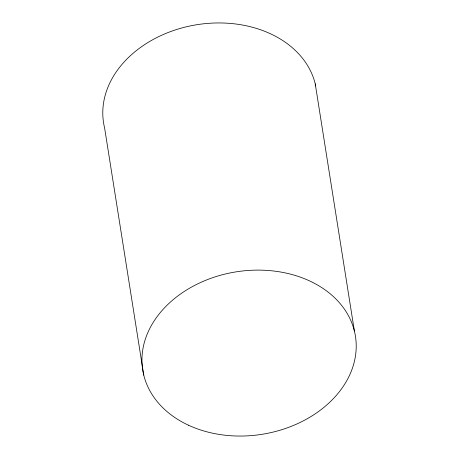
<?xml version="1.0" encoding="UTF-8"?>
<svg xmlns="http://www.w3.org/2000/svg" width="459" height="459" viewBox="0 0 459 459"><rect width="100%" height="100%" fill="white"/><g stroke="black" fill="none" stroke-linecap="round" stroke-linejoin="round"><path stroke-width="0.69" d="M315.241 83.865L354.388 331.025M143.759 375.135L104.612 127.975A107.693 82.259 -9 0 1 191.592 25.652A107.693 82.259 -9 0 1 315.717 85.948M188.54 425.235A107.693 82.259 -9 0 0 355.903 352.478A107.693 82.259 -9 0 0 202.78 281.528A107.693 82.259 -9 0 0 188.54 425.235"/></g></svg>
